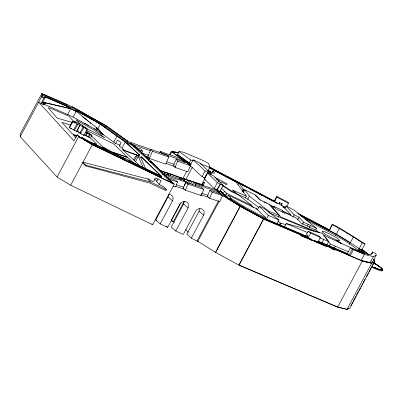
<?xml version="1.0" encoding="UTF-8"?>
<svg xmlns="http://www.w3.org/2000/svg" width="403" height="403" viewBox="0 0 403 403"><rect width="100%" height="100%" fill="white"/><g stroke="black" fill="none" stroke-linecap="round" stroke-linejoin="round"><path stroke-width="0.6" d="M97.078 128.522L98.322 129.292L103.339 134.678L101.541 133.962L95.828 129.882L96.705 127.892L102.12 133.519L101.763 134.053L100.926 133.156M167.023 177.255L175.335 180.015L177.587 181.985L175.506 186.952L173.214 186.186M185.687 182.176L183.133 188.266L185.39 190.231L201.178 195.48L203.732 189.39L201.475 187.42L185.687 182.176L187.944 184.141L203.732 189.39M184.519 185.556L185.959 182.126L183.703 180.156L163.124 173.32M185.39 190.231L187.944 184.141M192.563 184.549L193.49 182.332L216.542 189.994L218.612 191.899L217.963 193.445M195.279 185.405L195.747 184.302L193.49 182.332M209.933 190.231L207.379 196.321L209.636 198.291L219.721 201.641L222.557 195.641L220.486 193.737L209.933 190.231L212.19 192.201L222.557 195.641M209.636 198.291L212.19 192.201M141.544 153.211L142.461 151.095L140.889 149.145L135.06 147.105M150.883 149.322L147.8 156.44L149.372 158.384L165.693 164.107L168.776 156.994L167.205 155.044L150.883 149.322L152.455 151.271L168.776 156.994M149.372 158.384L152.455 151.271M159.795 152.455L160.253 151.402L180.816 158.606L184.629 161.331L184.05 162.344M176.141 159.276L173.471 165.431L175.043 167.381L187.788 171.849L190.458 165.693L187.803 163.361L176.141 159.276L177.713 161.225L190.458 165.693M175.043 167.381L177.713 161.225M183.506 162.152L183.964 161.099L184.629 161.331M45.252 102.815L44.995 102.674L44.632 103.228L44.995 102.674L45.252 102.815L44.914 103.385L42.763 102.231L70.716 108.755L76.177 111.309L70.54 108.619L44.995 102.674L43.096 104.473L44.249 103.536M171.965 183.35L164.338 175.879L164.802 175.013L173.769 183.803L92.408 144.657L79.094 136.632L77.185 134.798L73.956 140.838L38.643 102.181L43.378 104.629L45.186 102.83L44.904 102.679L44.632 103.228M45.186 102.83L44.37 104.402L43.378 104.629M164.338 175.879L164.762 176.081L162.943 174.298L163.401 173.431L150.687 160.993L150.279 160.807L149.815 161.668L150.223 161.855L148.883 160.611L149.342 159.749L134.617 146.098L130.431 143.11L130.129 143.005L129.67 143.866L129.973 143.977L127.262 142.037L127.721 141.176L105.999 125.766L72.661 107.022L41.806 93.607L20.15 134.174L20.21 136.703L57.055 177.038L70.676 185.249L152.672 224.708L174.333 184.146L164.802 175.013M20.21 136.703L41.872 96.141L41.806 93.607M42.35 94.987L66.727 105.571L67.185 104.709L42.244 93.879L42.305 96.347L41.847 97.214L43.398 97.959L43.856 97.098L45.146 96.801L69.548 107.4L70.364 107.863L69.905 108.724M69.099 108.699L69.714 107.551L45.534 97.047L44.33 97.325L41.101 103.364L42.849 102.07L44.829 102.931M42.486 102.407L42.637 102.115L44.914 103.385L43.756 102.463M42.612 102.518L45.534 97.047M44.37 104.402L67.644 114.512L70.54 108.619M71.996 108.004L72.585 106.906L106.246 125.832L127.721 141.176M66.727 105.571L72.202 107.888L72.661 107.022M75.794 111.49L76.258 110.629L100.362 124.205L125.247 141.982L139.599 155.1L139.141 155.961L122.663 149.745L133.539 159.83L134.657 160.349M67.644 114.512L73.034 117.066L76.268 111.369L75.799 111.888M76.812 110.966L76.353 111.827L75.91 111.616L76.258 110.629M74.273 122.623L74.822 121.595L75.96 122.844L72.364 121.313L69.074 127.479L76.691 131.524L79.829 125.187L77.28 129.962M69.533 127.983L72.827 121.817L72.364 121.313M73.663 129.973L76.958 123.807L72.827 121.817M74.449 130.441L77.739 124.275L76.958 123.807M81.068 133.564L78.217 132.164L78.676 131.302L76.998 130.491M82.121 126.401L82.67 125.373L74.822 121.595M79.9 132.975L83.194 126.804L79.829 125.187M57.055 177.038L78.716 136.476L77.185 134.798M83.356 127.756L83.905 126.728L82.67 125.373M83.905 126.728L85.869 127.67L87.244 129.177L83.95 135.343L80.585 133.725L83.879 127.56L83.194 126.804M85.32 128.693L85.869 127.67M125.076 158.858L86.877 140.476L86.418 141.337L124.613 159.719L124.96 158.732L86.892 140.41L82.212 137.705L81.749 138.567L80.242 137.695M83.789 134.844L85.376 135.609L86.756 133.02L91.904 135.494L90.524 138.083L96.765 144.173L92.625 143.347L85.234 139.856M85.376 135.609L85.708 135.65L87.093 133.061M90.524 138.083L88.232 136.864L89.612 134.275M88.841 137.277L90.227 134.688M97.677 129.232L100.362 124.205M98.171 129.58L98.322 129.292L97.274 128.879M70.676 185.249L92.332 144.687L78.716 136.476M127.262 142.037L105.541 126.628L105.999 125.766M85.411 165.829L85.718 165.255L82.963 162.238L147.785 178.967L153.503 181.718L155.538 177.909L161.14 180.609L159.109 184.413L163.653 186.599L166.409 189.617L165.87 190.624L149.956 183.073L85.411 165.829L82.655 162.812M104.553 150.067L105.012 149.201M113.742 142.108L116.971 136.068M120.255 145.287L115.626 143.458L117.469 140.002L121.147 142.632L119.303 146.082L125.101 150.878L122.663 149.745M122.018 148.022L125.247 141.982M126.93 141.906L127.388 141.045M148.883 160.611L133.771 146.798L134.234 145.936L130.129 143.005M134.028 147.196L134.617 146.098M141.206 156.782L161.789 176.524L161.331 177.385L128.628 161.583L129.091 160.716L161.225 176.182L141.206 156.782L140.748 157.649L145.972 169.31M128.743 161.704L129.091 160.716M133.539 159.83L135.388 156.364L136.229 157.145M136.279 154.626L137.146 155.427L134.38 160.606L140.007 166.021M135.514 161.668L138.279 156.49L137.146 155.427M139.176 154.893L138.718 155.754L125.691 151.09M148.46 160.409L148.919 159.548L134.234 145.936M162.943 174.298L150.344 162.157L150.808 161.296L150.279 160.807M150.631 162.585L151.216 161.487M169.592 154.787L171.356 151.488L177.522 152.415L178.67 152.898M170.036 154.561L171.607 151.614L177.698 152.525L178.841 153.009M158.031 178.821L156.581 181.541L159.109 184.413M161.961 172.408L162.545 171.315L165.527 172.595L168.283 173.265L167.406 174.907M162.52 174.091L162.983 173.23L150.808 161.296M164.051 174.02L164.928 172.378M164.651 174.237L165.527 172.595M177.698 152.525L171.512 151.785L173.517 153.221M190.805 164.389L177.134 154.384L191.203 164.384M177.385 154.51L178.987 151.518L183.33 152.173L202.971 160.439L208.744 163.497L209.706 167.452L207.746 171.124M166.812 174.711L167.688 173.068M166.862 174.721L167.739 173.078M167.305 174.862L168.182 173.219M168.293 175.159L169.139 173.577L169.799 173.582L187.047 179.854L202.271 184.584L203.203 185.516C195.364 182.937 187.697 179.667 179.793 177.587C172.958 175.501 166.595 172.333 159.749 170.434M168.373 175.325L169.25 173.683M170.257 175.658L170.847 174.554M185.571 161.588L171.356 151.488M197.928 241.498L191.304 238.153L203.591 215.137A4.927 4.383 -48.1 0 0 201.878 208.981A4.927 4.383 -48.1 0 0 195.551 211.449L183.264 234.465L175.758 231.025L188.05 208.008A4.927 4.383 -48.1 0 0 186.332 201.848A4.927 4.383 -48.1 0 0 180.01 204.321L167.719 227.337L160.218 223.897L155.744 219.887L168.036 196.871A4.927 4.383 -48.1 0 0 168.65 194.468M187.42 163.205L187.677 163.099L178.529 156.802M179.204 178.68L179.793 177.587M179.572 179.239L180.448 177.587M189.203 162.953L190.8 159.961L178.987 151.518M180.604 179.693L181.486 178.04M181.365 179.29L181.954 178.186M182.846 178.554L186.675 171.386M211.298 173.809L199.802 162.923L193.158 159.835L190.085 165.588L202.079 176.7L204.789 177.955L207.862 172.202L211.298 173.809L210.724 174.887M183.385 180.393L184.262 178.746M160.218 223.897L172.504 200.88A4.927 4.383 -48.1 0 0 168.469 194.377M184.085 180.67L184.962 179.023M185.879 179.34L192.337 167.24M185.848 182.891L187.324 180.136M187.471 183.239L188.952 180.468M188.73 183.572L190.196 180.826M180.514 202.981L171.099 220.612L174.444 222.28M190.81 183.697L191.984 181.496M173.28 221.796L184.216 201.314M184.191 201.596A4.927 4.383 -48.1 0 1 183.577 203.999L171.29 227.015L175.758 231.025M202.079 176.7L205.152 170.948L193.158 159.835M216.094 189.022L219.882 192.891L217.172 189.974L214.21 188.579L204.25 178.811L207.384 172.942L213.61 175.91L223.141 185.415L219.912 191.46L217.076 190.145L220.305 184.106L223.141 185.415M205.001 178.061L206.956 174.398M207.515 173.35L208.074 172.308M201.56 184.831L204.789 178.781M204.689 182.891L203.591 182.373L202.361 184.675L203.47 185.179M203.107 185.42L204.336 183.123L203.591 182.373M210.084 172.489L210.613 171.502L208.165 170.202M212.064 172.781L213.499 170.096L227.67 177.607M212.149 173.119L213.58 170.434M199.737 208.724A4.927 4.383 -48.1 0 1 199.122 211.127L186.831 234.143L191.304 238.153M214.21 188.579L217.343 182.71L207.384 172.942M218.517 181.748L219.091 180.675L215.978 178.982M216.96 189.873L220.305 184.106M274.257 201.757L275.178 199.737L274.257 201.465L209.318 166.827M209.404 167.875L240.334 183.959M220.466 193.203C218.955 192.463 224.159 196.785 224.647 196.795M218.592 200.654L197.143 240.828L215.59 252.439L240.264 206.235L222.416 195.223L220.26 193.108M197.747 241.427L219.187 201.273M223.116 193.908L224.542 191.249M225.05 195.798L226.481 193.118M225.529 196.261L226.96 193.581L221.378 188.196M307.544 237.206L305.529 236.042L262.388 217.685L241.765 206.522L226.486 197.057L220.446 190.871M227.06 197.405L228.219 195.233L256.454 208.608L265.673 217.706L265.093 218.789M229.801 199.55L230.672 197.918L228.219 195.233M238.082 184.564L238.929 182.987L282.815 205.968L291.152 215.096L283.309 211.323L282.543 210.487L273.577 206.17L274.342 207.011L268.766 204.326M231.02 199.918L231.604 198.83L230.672 197.918M242.072 191.047L243.2 188.942L238.929 182.987M242.309 191.375L243.432 189.269L243.2 188.942M242.757 192.024L243.886 189.919L243.432 189.269M243.301 192.498L244.747 189.793L255.2 194.82L259.467 199.495L268.927 204.049L279.375 215.484L278.503 217.106M245.498 197.813L246.359 196.201L236.027 181.98M241.765 206.522L262.388 217.685M243.311 207.53L243.891 206.442L231.604 198.83M247.694 199.414L249.432 196.165L244.747 189.793M251.391 206.684L251.966 205.611L238.042 194.538L231.524 191.712L222.602 185.793M257.446 209.656L259.2 206.376L264.015 208.427L278.982 219.973L276.942 223.796M260.499 216.834L261.079 215.751L265.673 217.706M238.999 265.144L263.668 218.945L240.188 206.23L215.519 252.434L238.999 265.144L337.664 307.126L347.018 309.393L349.885 308.033L374.553 261.834L374.387 260.217L373.591 259.346M268.076 212.18L268.65 211.101L249.432 196.165M274.257 201.183L276.806 196.392L288.427 202.477L288.427 203.258L286.785 206.331M274.352 201.777L276.806 197.173L276.806 196.392M266.373 219.297L268.413 215.474L259.2 206.376M279.133 203.762L279.828 202.467L279.138 203.953M281.229 205.339L282.15 203.616L281.46 205.172M285.047 207.953L283.062 206.341L285.485 207.61M281.979 211.54L282.543 210.487M284.775 208.039L285.944 205.847L294.603 210.396L316.551 228.4L315.67 230.048M282.745 212.376L283.309 211.323M279.143 225.035L280.251 222.96L277.763 221.046M280.221 224.859L281.052 223.302L285.853 224.602M284.417 227.247L286.367 223.594L322.45 233.357L328.662 241.588L326.712 245.241M292.956 217L294.13 214.809L285.944 205.847M297.61 219.927L299.076 217.187L294.13 214.809M302.477 224.385L303.645 222.194L299.076 217.187M311.282 240.087L301.605 235.972L300.678 235.256L300.955 234.768L300.714 234.878L301.817 235.674L311.333 239.725L311.131 239.503L311.282 240.087L311.549 239.513L311.907 239.639L311.529 239.946L311.549 239.513M301.605 235.972L301.852 235.513L300.925 234.793L263.617 218.879L238.944 265.083L337.502 307.015L346.812 309.272M301.817 235.674L300.955 234.768M307.348 226.038L308.224 224.395M309.297 227.665L310.466 225.473M305.529 236.042L308.078 231.267L317.907 235.448L320.466 237.422L317.917 242.198L311.751 239.926M306.421 236.732L307.343 235.004L308.119 235.599L307.197 237.327L311.907 239.639M308.083 238.012L310.637 233.236L308.078 231.267M311.181 240.012L311.428 239.548L301.852 235.513M313.972 240.873L314.451 241.14L314.602 240.853L326.027 245.976L325.176 245.074L326.027 245.976M325.246 245.709L325.493 245.251L326.425 245.966L326.178 246.424L316.803 242.435L315.428 241.614L315.584 241.326M316.647 242.339L316.894 241.876L326.425 245.966M316.803 242.435L316.894 241.876M321.67 243.387L323.745 239.498M365.037 243.896L362.287 242.818L359.123 248.742L361.869 249.82L365.037 243.896L340.248 228.38L332.349 224.239L329.186 230.723L300.316 215.595M329.186 230.723L332.349 224.239M329.256 246.228L330.389 244.107L325.15 237.15M335.588 235.448L336.238 234.229L300.235 215.368M339.366 228.471L353.376 237.004L350.303 242.757L336.293 234.224L339.366 228.471L332.354 224.793M325.08 245.246L330.672 247.583A3.073 0.373 28.1 0 0 333.961 249.351A3.073 0.373 28.1 0 0 335.11 249.467L334.843 249.19L334.792 249.452M329.951 247.104L329.976 247.371A3.269 0.398 28.1 0 0 333.966 249.598A3.269 0.398 28.1 0 0 334.868 249.452M329.861 247.281L335.014 249.643A3.073 0.373 28.1 0 1 333.87 249.528A3.073 0.373 28.1 0 1 330.581 247.754L330.329 247.341M334.178 248.303L335.306 246.198M347.018 309.393L371.687 263.189L362.156 261.038L334.812 249.215L362.332 260.927L337.664 307.126M349.391 244.203L350.182 242.722L336.238 234.229M350.414 247.87L352.242 249.281L349.079 255.205L347.25 253.794L350.414 247.87L361.647 252.646L369.949 254.656L372.609 253.396L372.463 251.956L375.984 253.724L376.145 255.285L372.982 261.215L370.176 262.544L361.234 260.378L364.403 254.449L373.339 256.615L376.145 255.285M350.232 255.693L353.396 249.769M358.04 250.389L359.043 248.5L364.191 252.545L357.552 250.117M368.171 254.419L361.587 249.104M364 252.459L358.625 250.611M362.08 260.988L362.332 260.927M371.062 254.57L372.463 251.956M370.176 262.544L373.339 256.615M362.74 261.179L371.485 263.3L374.442 261.769L374.271 260.157L373.48 259.29M374.442 261.769L374.271 260.157M350.852 305.701L352.63 302.371M353.219 301.263L355.884 296.27M356.479 295.162L358.257 291.832M358.846 290.724L360.327 287.954M360.922 286.845L361.511 285.732M362.106 284.624L362.695 283.516M363.289 282.407L365.068 279.078M366.549 276.307L368.322 272.977M368.916 271.869L371.581 266.877M372.171 265.768L374.246 261.89M373.571 266.977C373.087 267.486 374.694 266.811 375.319 267.829A17.218 2.101 28.1 0 0 382.82 269.562A17.218 2.101 28.1 0 0 373.631 262.711M96.705 127.892L97.103 128.139L96.75 128.668L96.992 128.058L76.268 111.369M101.541 133.962L101.894 133.433L96.881 128.048M218.355 181.189L219.091 180.675M220.068 182.68L221.252 181.849L226.441 184.67L227.317 184.05L214.784 177.234M371.485 263.3L374.553 261.834M347.285 309.046L349.189 308.144M91.904 135.494L91.053 134.662L86.071 132.265M177.043 154.556L178.151 154.722M121.756 157.447L123.983 157.845L129.025 160.273L130.789 161.855M121.822 157.523L123.58 157.754M160.928 171.033L162.545 171.315M104.936 149.211L104.664 149.05L104.941 149.201M85.718 165.255L150.541 181.98L166.409 189.617M96.7 130.124L73.034 117.066M72.016 122.305L57.251 118.19L48.169 107.772L50.501 108.231L68.757 116.089L74.711 122.391M311.131 239.503L311.68 239.659M310.98 239.79L311.529 239.946M70.666 125.056L61.835 122.386L72.157 133.685L76.706 135.831M195.747 184.302L218.612 191.899M162.847 174.449L185.959 182.126M168.419 178.937L177.587 181.985M176.096 184.71L183.798 187.269M201.51 193.153L208.049 195.329M175.542 186.352L184.262 189.249M201.178 194.871L208.507 197.304M105.425 149.568C106.362 149.498 102.261 147.866 104.745 149.251M127.217 141.211L150.964 149.528M162.394 153.543L183.964 161.099M127.459 142.687L150.777 150.858M137.761 149.448L142.461 151.095M141.791 152.994L148.788 155.442M166.882 161.784L174.459 164.439M145.055 156.147L148.551 157.371M166.041 163.497L175.386 166.771M190.8 159.961L193.092 160.868M199.969 163.593L209.706 167.452M207.933 170.917L214.315 173.446L213.499 170.096M268.65 211.101L279.375 215.484M317.584 232.209L281.037 217.136L270.766 205.888L275.244 208.044L276.01 208.88L284.976 213.197L284.211 212.356L297.006 218.512L301.273 223.181L316.788 230.647L319.458 232.808M268.902 212.749L313.685 231.221M255.88 208.749L257.613 209.464M352.242 249.281L364.403 254.449M310.637 233.236L320.466 237.422M268.413 215.474L278.982 219.973M286.367 223.594L307.645 232.647M319.72 237.785L328.662 241.588M330.389 244.107L348.509 251.815M280.251 222.96L281.052 223.302M262.429 217.454L307.096 236.496M318.063 241.125L348.036 253.875M318.204 241.437L347.25 253.794M308.93 238.067L310.088 238.556M314.133 240.279L315.866 241.019M325.176 245.074L330.238 247.513M300.144 234.637L263.522 219.051L240.168 206.412M300.678 235.256L302.94 236.218M304.069 236.697L305.766 237.417M306.895 237.901L308.592 238.621M309.721 239.105L321.78 244.233M322.934 244.727L324.672 245.462M246.359 196.201L232.264 189.934L236.309 193.148L231.972 191.264L222.053 184.685M236.002 193.636L247.155 198.598L258.812 207.656M372.004 266.665L374.483 267.753M371.198 267.013L374.861 268.69A17.218 2.101 28.1 0 0 382.392 270.574M155.744 219.887L156.817 220.376M362.791 253.23L323.654 235.166L324.405 236.158M205.152 170.948L207.862 172.202M217.343 182.71L220.093 184.005M204.25 178.811L205.349 179.33M78.978 136.904L82.393 138.516M243.886 189.919L244.974 190.443M255.346 195.435L256.439 195.959L260.398 200.301M263.748 201.908L266.534 203.253M41.872 96.141L42.305 96.347M43.856 97.098L44.33 97.325M303.645 222.194L316.551 228.4M226.96 193.581L251.966 205.611M77.739 124.275L79.98 125.353M83.879 127.56L87.244 129.177M148.919 159.548L149.342 159.749M314.451 241.14L315.428 241.614M141.166 157.85L138.279 156.49L143.256 167.603M85.174 132.255L86.756 133.02M85.91 135.559L87.421 136.285M70.706 128.27L71.794 128.794M85.708 135.65L88.232 136.864M162.983 173.23L163.401 173.431M129.207 160.842L161.789 176.524M124.708 159.321L128.633 161.21M128.628 161.583L129.242 161.875L128.562 161.135M92.332 144.687L174.333 184.146M89.537 133.932L91.053 134.662M76.424 136.33L73.074 134.688L76.016 137.907M86.222 128.486L104.775 137.72L92.972 129.434L75.966 119.842L80.177 124.3M86.388 130.34L113.455 143.77L127.514 157.23L111.918 151.855L102.649 146.818L91.058 135.458M276.806 197.173L288.427 203.258M279.828 202.659L282.15 203.878M227.604 176.514L274.347 201.011M297.61 213.192L329.81 230.042M298.623 213.948L329.669 230.209M241.447 184.544L246.47 187.173M249.256 188.634L252.6 190.387M253.719 190.972L256.504 192.433M257.623 193.017L262.64 195.646M263.753 196.231L272.675 200.901M274.836 202.029L277.254 203.298L274.488 201.883M299.852 215.131L336.293 234.224M239.664 183.647L209.343 167.658M240.772 184.226L244.087 185.959M246.853 187.41L247.956 187.989M249.064 188.569L255.698 192.04M256.802 192.619L261.779 195.228M266.751 197.833L269.516 199.278M270.62 199.858L273.385 201.309M283.062 206.376L285.279 207.535M227.418 177.416L238.571 183.259M282.971 206.548L285.389 207.782M305.091 219.282C323.77 229.816 344.54 237.982 360.655 252.51M171.245 220.527L172.741 221.312M209.263 167.054L227.509 176.716M243.891 206.442L261.079 215.751M105.128 148.48C106.473 149.372 103.773 147.73 105.082 148.606M43.368 103.919L43.65 104.08M42.617 103.732L43.982 104.493M72.202 107.888L105.541 126.628M76.807 110.89L100.609 124.27L125.625 142.148L139.599 155.1M84.539 123.162L86.182 124.089M87.28 124.703L88.373 125.318M94.398 128.703L95.491 129.323M314.123 240.586L314.602 240.853M86.877 140.476L82.212 137.705M83.9 139.886L84.907 140.466M226.577 196.881L241.931 206.356M225.72 197.46L239.634 206.079M353.376 237.004L362.287 242.818M361.36 249.21L362.932 250.238M360.851 249.155L361.869 249.82M350.182 242.722L359.214 248.57L364.191 252.545M282.971 206.729L285.047 208.134M187.511 163.029L190.584 165.225M174.519 153.936L177.527 156.082M188.055 163.603L189.924 164.938M129.67 143.866L133.771 146.798M102.387 133.998L115.626 143.458M341.286 243.518L336.535 239.992L337.633 240.395A9.858 1.199 28.1 0 0 333.815 236.249A9.858 1.199 28.1 0 0 322.193 231.458A9.858 1.199 28.1 0 0 333.961 238.883L335.351 239.503L339.628 242.677M340.107 243.029L341.029 243.714M317.025 241.508L317.917 242.198M251.608 206.24L253.568 207.797M363.027 250.067L368.836 254.671M359.123 248.742L364.095 252.716M82.62 116.875L86.474 119.978M87.441 120.759L88.887 121.923M89.849 122.698L90.811 123.474M96.116 127.746L97.763 129.071M200.422 194.825L201.178 195.48M199.122 211.127L203.591 215.137M183.577 203.999L188.05 208.008M168.036 196.871L172.504 200.88M166.379 226.133L167.719 227.337M362.831 252.142L364.639 253.769M203.868 177.103L204.789 177.955M149.815 161.668L150.344 162.157M114.563 154.082L112.89 152.495L128.018 157.714L134.642 164.021M160.434 176.519L161.331 177.385M154.409 178.741L157.099 181.35M220.199 190.528L226.758 196.956M219.917 190.614L226.486 197.057M217.076 190.145L222.506 195.47M219.675 192.795L220.169 193.279M86.151 130.658L90.166 134.587M185.768 229.68L188.453 232.314M151.81 223.861L152.672 224.708M373.385 259.461L374.18 260.333M147.785 178.967L150.541 181.98M124.613 159.719L123.635 158.832M83.31 134.642L83.95 135.343M80.358 132.108L79.95 133.025L80.585 133.725M77.069 130.904L78.217 132.164M76.041 130.809L76.691 131.524M148.284 178.731L149.004 179.552M160.253 151.402L161.815 153.341M102.206 147.982A3.284 0.398 28.1 0 1 103.823 148.193A3.284 0.398 28.1 0 1 107.631 150.521M107.258 150.546A2.932 0.358 28.1 0 1 106.966 150.49M102.866 148.39A2.932 0.358 28.1 0 1 103.924 148.294A2.932 0.358 28.1 0 1 107.384 150.505M102.387 148.203A2.932 0.358 28.1 0 1 104.019 148.883M374.024 262.998A16.891 2.06 28.1 0 1 382.543 269.461A16.891 2.06 28.1 0 1 375.173 267.713M373.359 262.983A16.891 2.06 28.1 0 1 381.042 270.116M379.943 269.849A16.891 2.06 28.1 0 1 378.095 269.239M377.631 269.063A16.891 2.06 28.1 0 1 375.017 268M334.958 249.276A3.269 0.398 28.1 0 1 334.057 249.427A3.269 0.398 28.1 0 1 330.072 247.195M104.775 148.072L105.692 148.576L104.775 148.072"/></g></svg>
